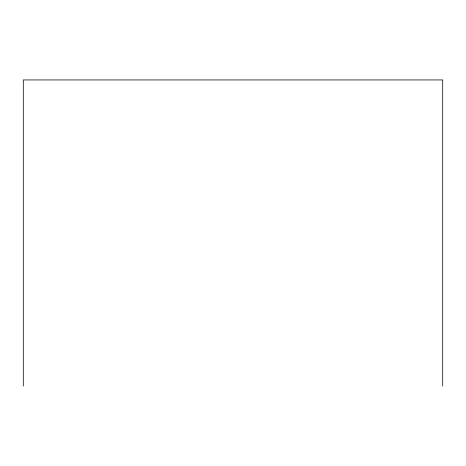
<?xml version="1.0" encoding="UTF-8"?>
<svg xmlns="http://www.w3.org/2000/svg" width="466" height="466" viewBox="0 0 466 466"><rect width="100%" height="100%" fill="white"/><g stroke="black" fill="none" stroke-linecap="round" stroke-linejoin="round"><path stroke-width="0.7" d="M442.7 386.064L442.7 79.936L23.3 79.936L23.3 386.064"/></g></svg>
